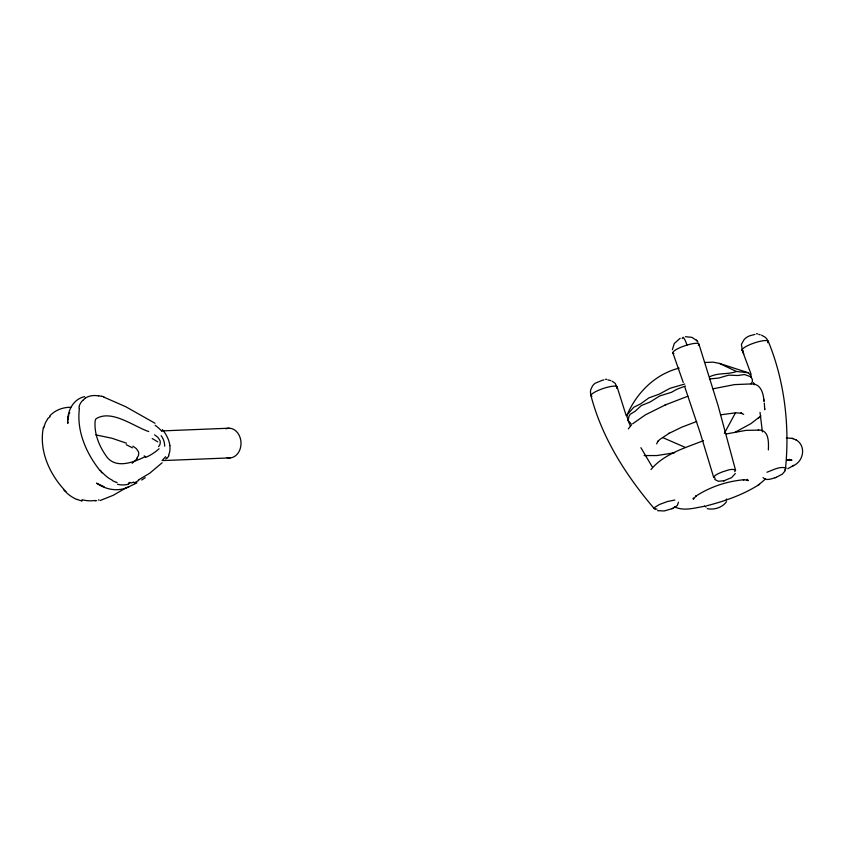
<?xml version="1.0" encoding="UTF-8"?>
<svg xmlns="http://www.w3.org/2000/svg" width="845" height="845" viewBox="0 0 845 845"><rect width="100%" height="100%" fill="white"/><g stroke="black" fill="none" stroke-linecap="round" stroke-linejoin="round"><path stroke-width="1.27" d="M785.428 469.271C789.843 426.598 784.773 381.496 768.285 341.359M672.356 349.703L674.31 343.471L680.183 338.264M67.875 421.972L67.843 423.356C66.797 411.98 72.659 399.252 84.606 396.622M68.012 419.976L68.128 418.56M764.736 409.307L764.313 403.086M68.012 419.352L68.456 416.384M79.419 408.526C76.409 431.045 86.317 453.49 100.143 470.76M764.651 409.74L764.809 408.906M43.401 427.348C38.828 449.92 49.031 473.147 64.104 489.593M682.168 338.581L683.077 337.303A13.89 2.102 73.2 0 1 683.985 338.275L685.115 340.324A9.527 1.436 73.2 0 1 686.267 343.07L686.996 345.077M68.329 417.219L68.836 414.789M704.814 505.775L705.976 507.042M168.535 455.149L168.926 454.293A21.875 12.348 63.2 0 0 169.444 452.772A23.364 13.224 63.1 0 0 169.824 450.945L169.961 449.646A19.192 10.964 62.5 0 0 169.856 445.6M726.51 501.645C722.612 507.507 713.983 510.179 707.254 508.648M69.279 413.627L69.755 412.687M735.319 473.538L731.58 477.636L724.271 480.657M724.355 433.337L735.562 412.666M712.969 388.816L734.506 384.602L751.057 383.936L752.388 381.644L752.303 379.268L750.92 376.817L744.424 374.515L737.865 375.507L728.696 375.148L718.841 378.021L709.462 378.993M650.999 469.556C663.916 453.776 685.242 447.977 703.505 440.604M628.49 419.764L627.117 417.324L627.043 414.979C636.792 392.587 655.192 374.145 679.169 368.124M628.3 428.88L631.521 424.877M785.364 470.612L782.301 474.14L775.974 477.457M726.267 499.817L726.563 498.972M751.025 377.62L751.216 375.877L748.279 372.761L719.539 363.445L713.106 362.156L704.941 362.484M166.729 457.895L165.715 459.015M765.559 478.978L758.873 484.681M158.575 446.656L160.001 444.449L160.286 441.893A4.436 2.503 62.7 0 0 160.149 441.153A4.183 2.355 62.7 0 0 159.906 440.393L157.92 437.372L154.572 434.816M136.858 458.011L138.432 455.73L138.76 453.142A4.436 2.609 62.1 0 0 138.622 452.402A4.183 2.45 62.1 0 0 138.39 451.642L136.362 448.642L132.855 446.16M760.901 415.898L750.962 423.609L735.213 432.175M162.113 462.764L149.787 473.189L138.443 479.949M49.644 416.057C54.967 410.142 62.942 407.184 70.8 407.279M734.738 471.69L735.551 470.19L718.113 405.695L698.931 344.158M632.63 423.799L645.422 414.842L664.983 405.104M758.071 418.486L759.232 417.472M785.301 469.387L784.519 469.989M627.043 414.979L633.739 407.269L640.742 403.804L648.833 397.911L659.216 394.15L670.032 388.299L684.725 384.031M706.589 505.806C724.545 501.212 742.406 495.064 758.176 485.146M757.638 485.516L759.444 484.301M141.675 480.034L145.224 477.689M793.064 465.764C803.817 461.613 806.531 445.378 795.652 439.653M127.014 487.322L113.177 495.318L100.132 500.525M787.741 468.743L792.79 465.933M792.251 466.271L793.624 465.415M145.583 456.48C134.672 461.803 117.054 469.176 107.273 457.504C99.636 447.216 94.165 434.541 95.084 421.497A11.682 5.999 62.1 0 1 96.087 418.74C111.688 409.054 133.901 426.609 148.762 431.573M136.943 482.886L127.679 487.322M766.954 472.249C772.774 470.105 780.167 465.87 786.135 468.119M672.609 508.436L677.289 505.553L678.472 502.215M666.135 404.607L687.83 396.242M657.558 510.665L664.233 510.971L672.155 508.627M664.677 405.23L666.42 404.48M671.891 508.743L672.99 508.267M104.115 486.741L96.51 483.16C105.086 489.255 116.758 491.811 126.708 487.713M125.493 488.199L128.873 486.847M133.647 482.062L130.795 483.087M98.981 499.849L98.369 500.082M763.035 477.636C766.119 481.238 771.58 478.703 775.351 477.678M775.15 477.752L776.301 477.33M696.713 421.454L681.598 427.264L668.733 433.517L669.261 433.221L659.839 439.453L657.568 441.66L658.012 441.132L656.628 443.931M709.927 376.669C718.271 372.508 727.841 374.747 736.502 371.483L748.279 372.761M685.401 386.028L676.993 389.196L671.395 392.323L659.808 395.925L650.196 401.935L641.344 405.579L635.102 411.293L630.222 414.282L628.923 416.437L628.194 420.694L631.141 423.863M96.583 500.641L95.284 500.958M714.743 479.442L718.387 481.28L723.827 480.773M723.426 480.868L724.556 480.583M726.362 433.939L745.934 430.369L758.694 430.116M704.508 506.282C694.822 507.845 683.774 511.5 674.447 506.799M674.616 452.74L656.808 455.571L644.091 455.55M129.517 483.424L128.44 483.625M720.711 414.789L735.636 412.825L741.878 413.279L740.759 413.047L743.684 414.377M754.986 334.388L749.494 335.887A14.84 14.312 17.4 0 0 746.156 337.746A15.463 14.925 17.4 0 0 744.086 339.616L741.445 344.221L742.185 349.693M786.663 460.43L787.529 460.293M787.688 460.271L790.994 460.018L789.42 459.331M685.453 336.68L691.981 337.366L696.945 340.693M674.87 500.05L667.55 501.497L659.427 504.497L654.664 507.433L654.21 508.521L655.287 509.081M657.009 509.123L655.435 509.102M786.325 438.027L791.976 438.312L796.032 439.865M162.008 430.908L229.111 428.214M163.18 460.567L230.284 457.884M605.421 379.331L606.721 379.331M756.497 333.786L757.743 333.817M751.057 383.936C760.891 383.207 763.5 393.622 764.028 401.417L763.901 400.688M758.208 430.052C769.172 429.397 768.665 442.41 768.359 449.92M715.208 478.354C711.057 476.02 720.267 472.851 722.338 471.911C726.383 470.876 731.654 467.95 735.551 470.19M98.485 395.735L101.484 396.368M95.834 434.89L111.931 438.238L126.507 443.202M81.416 500.715L82.187 500.895M793.381 438.671L791.976 438.312M747.402 480.182L743.399 479.749L743.949 479.749C726.922 481.238 709.948 486.9 695.646 496.29L696.09 495.941L693.418 499.057L693.322 498.159M610.745 380.62L609.351 380.229A15.463 14.925 17.4 0 0 607.925 379.965M116.399 482.421L117.096 482.643M103.766 397.087L125.694 406.698L155.026 423.26M761.535 335.169L765.01 337.123A9.527 9.2 17.4 0 1 767.313 339.827L768.263 341.824M662.533 437.509L685.475 447.491M719.496 363.434L736.502 371.483M747.318 480.15L748.015 480.689L747.339 479.284M612.076 381.148L615.213 383.387L617.093 387.39M66.058 491.674L65.118 490.713M696.322 340.039L698.023 342.183M102.023 472.873L101.115 471.89M654.336 508.711C626.166 475.724 602.031 438.059 590.993 395.724M652.255 466.884L640.901 447.692M713.782 477.678L700.251 433.041L684.714 386.746M742.163 350.147L751.142 374.377M742.227 350.284L743.811 354.066M627.814 419.838L630.359 425.986M626.24 415.803L617.114 386.936M672.884 352.925L683.235 382.468M753.592 382.648L754.162 384.771M591.014 395.259L590.56 393.105A9.527 9.2 17.4 0 1 590.771 389.64L592.408 386.154A13.89 13.404 17.4 0 1 595.144 383.26L602.654 380.144A14.84 14.312 17.4 0 1 603.858 379.944M763.595 399.02L763.732 399.759M760.025 412.307L762.391 431.911M225.816 428.795A14.851 11.724 87.7 0 1 240.994 442.611A14.851 11.724 87.7 0 1 226.956 457.567M144.791 456.575A14.851 11.724 87.7 0 1 144.21 455.793M161.141 435.671A14.851 11.724 87.7 0 1 164.69 446.192M152.206 438.534A132.369 39.366 44.9 0 1 157.719 441.861M159.092 448.769A169.032 78.173 85.4 0 1 145.71 457.367M137.376 458.423A166.148 102.234 36.6 0 1 132.147 463.271M126.201 444.724A132.369 97.714 82.8 0 1 132.411 447.861M78.934 408.146A43.866 25.762 58.7 0 1 79.229 406.815M79.176 406.244A32.87 18.326 62.5 0 1 82.768 400.361M82.842 400.488A40.074 21.558 66.2 0 1 85.408 398.196M85.334 398.037A59.541 31.878 67.6 0 1 98.516 395.904M101.516 396.22A88.017 54.249 -78.5 0 1 103.829 396.791M155.121 425.278A26.998 13.266 57.4 0 1 161.765 431.193M162.388 429.619A19.456 11.027 62.4 0 1 167.532 437.699L168.218 439.199A18.484 10.594 62.5 0 1 169.264 442.495A18.759 10.742 62.5 0 1 169.845 445.6M168.947 455.677A29.955 16.752 64.2 0 1 166.94 458.243M165.609 456.701A204.796 73.895 -80.8 0 1 162.05 460.588M138.717 480.382A295.18 142.044 58 0 1 134.154 482.907M130.278 482.411A49.654 22.826 43.9 0 1 128.926 482.611M128.662 484.111A63.005 32.522 62.5 0 1 117.529 484.301M116.378 482.326A43.444 22.118 59.6 0 1 112.512 480.678M112.459 480.33A41.574 21.315 60 0 1 107.938 477.562A33.029 17.439 61.3 0 1 102.192 472.366M101.337 471.425A31.529 18.4 64.1 0 1 100.397 470.306M43.908 427.802A43.866 24.653 66 0 1 44.183 426.429M44.289 426.07A32.87 19.488 62.3 0 1 47.521 419.458M47.331 419.194A40.074 24.442 58.3 0 1 50.151 416.669M95.105 500.451A63.005 39.81 62.3 0 1 82.028 499.744M81.426 500.779A43.444 27.684 65.5 0 1 77.17 499.353M77.17 499.596A41.574 26.375 65.1 0 1 72.216 497.071A33.029 20.502 63.6 0 1 65.889 492.107M64.917 491.22A31.529 17.882 60.7 0 1 63.861 490.079M591.944 396.389A13.763 2.957 -18.7 0 1 603.52 388.394A13.763 2.957 -18.7 0 1 616.512 388.267M743.23 350.855A13.763 2.957 -18.7 0 1 754.553 342.869A13.763 2.957 -18.7 0 1 767.682 342.7M758.863 334.472A13.89 13.404 17.4 0 1 760.204 334.757M673.887 353.632A13.763 2.957 -18.7 0 1 685.2 345.647A13.763 2.957 -18.7 0 1 698.34 345.478M693.513 498.392L693.375 498.941L693.513 498.392M788.343 460.176L786.906 460.377L788.343 460.176M790.994 460.018L790.191 460.007L791.712 460.102L790.339 459.817L790.994 460.018M791.712 460.102L790.835 459.986L791.607 460.145M747.846 480.34L746.874 479.981L747.846 480.34"/></g></svg>
